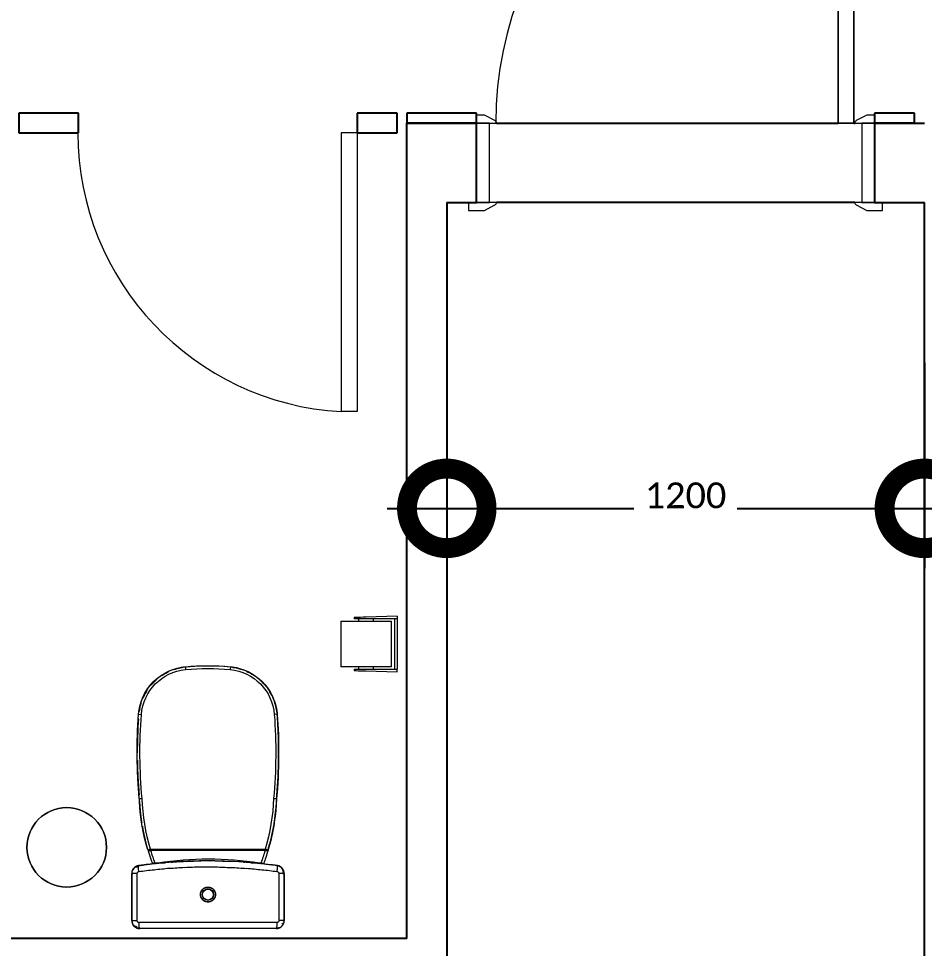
# Model space of a CAD drawing. Header units: metres. Extents: x 22.6 to 101.3, y 9.4 to 67.4.
# Drawn here: x 54.118 to 56.394, y 45.372 to 47.71 of the extents above; entities that cross this region are included whole.
import ezdxf

# ---------------------------------------------------------------- set-up
doc = ezdxf.new("R2010")
doc.units = ezdxf.units.M
doc.layers.add('00', color=252, linetype='Continuous')
for name, color, linetype, lineweight in [('A-DIM', 7, 'Continuous', 5), ('A-DOOR', 5, 'Continuous', 5), ('A-EQPM', 6, 'Continuous', 9), ('G-IMPT', 1, 'Continuous', 5)]:
    doc.layers.add(name, color=color, linetype=linetype, lineweight=lineweight)
doc.styles.add('Calibri', font='calibri.ttf', dxfattribs={"height": 0.212639})
doc.dimstyles.new('ECG_Dimn-Detl-100', dxfattribs={"dimscale": 0.3048, "dimtxt": 0.25, "dimasz": 1.312336, "dimexe": 0.492126, "dimexo": 0.0625, "dimgap": 0, "dimtad": 1, "dimdec": 0, "dimlfac": 1000, "dimzin": 0, "dimdsep": 46, "dimtxsty": 'Calibri', "dimblk1": 'DOTSMALL', "dimblk2": 'DOTSMALL', "dimsah": 1, "dimcen": 0.09, "dimdle": 0.492126, "dimazin": 0, "dimtfac": 1, "dimtdec": 4, "dimtix": 1, "dimtmove": 0, "dimatfit": 3, "dimfxl": 0.492126, "dimfxlon": 1, "dimtvp": 1, "dimtolj": 1, "dimtzin": 0, "dimarcsym": 2})

# ---------------------------------------------------------------- blocks, each defined once
blk = doc.blocks.new('ECG_Commercial_Toilet_Maid_driver-P Trap_01 - 211109_092700_dwg_dwg_211109-V7-GROUND FLOOR PLAN')
at = {"layer": 'G-IMPT'}
for p, q in [((-0.4183, 0.1761), (-0.44, 0.1748)), ((-0.3575, 0.1776), (-0.3669, 0.1775)), ((-0.3006, 0.1763), (-0.3323, 0.1771)), ((-0.0804, 0.1337), (-0.0784, 0.133)), ((-0.0786, 0.1331), (-0.0803, 0.1331)), ((-0.0853, -0.0043), (-0.0853, -0.0059)), ((-0.0784, -0.133), (-0.0804, -0.1337)), ((-0.0786, -0.1331), (-0.0803, -0.1331)), ((-0.4226, -0.1759), (-0.3977, -0.1769)), ((-0.3514, -0.1776), (-0.3203, -0.177)), ((-0.2674, -0.1743), (-0.2411, -0.1722))]:
    blk.add_line(p, q, dxfattribs=at)
at = {"layer": 'G-IMPT', "flags": 128}
for points in [[(-0.2349, 0.1719), (-0.2217, 0.171), (-0.2025, 0.1692), (-0.1833, 0.1666), (-0.1816, 0.1664)], [(-0.1723, 0.1649), (-0.1642, 0.1634), (-0.1453, 0.1595), (-0.1265, 0.1549), (-0.1172, 0.1524)], [(-0.5263, 0.1443), (-0.5299, 0.1412), (-0.5337, 0.1376), (-0.5374, 0.1339), (-0.5409, 0.1301)], [(-0.4998, 0.1614), (-0.5044, 0.159), (-0.5089, 0.1565), (-0.5134, 0.1538), (-0.5154, 0.1524)], [(-0.1138, 0.1514), (-0.1078, 0.1497), (-0.0894, 0.1437), (-0.0776, 0.1396)], [(-0.0803, 0.1331), (-0.0803, 0.1297), (-0.0803, 0.1263)], [(-0.5719, -0.0627), (-0.5713, -0.0668), (-0.5703, -0.0719), (-0.5691, -0.077), (-0.5676, -0.082), (-0.5664, -0.0859)], [(-0.5622, -0.0966), (-0.5601, -0.1013), (-0.5577, -0.1059), (-0.5551, -0.1105), (-0.5524, -0.1149), (-0.5495, -0.1192), (-0.5493, -0.1195)], [(-0.0803, -0.1294), (-0.0803, -0.1312), (-0.0803, -0.1331)]]:
    blk.add_lwpolyline(points, dxfattribs=at)
at = {"layer": 'G-IMPT'}
for centre, radius, start, end in [((-0.263, -0.3639), 0.5295, 69.8168, 73.379), ((0.7318, -0.0015), 0.8221, 171.054, 188.946), ((-0.263, 0.3639), 0.5295, 286.666, 290.1832)]:
    blk.add_arc(centre, radius, start, end, dxfattribs=at)
for points, knots in [([(-0.5134, 0.1537), (-0.5124, 0.1544), (-0.5064, 0.1581), (-0.5, 0.1613), (-0.4946, 0.1637)], [-0.3528816, -0.3528816, -0.3528816, -0.3528816, -0.3333333, -0.2354946, -0.2354946, -0.2354946, -0.2354946]), ([(-0.4808, 0.1688), (-0.4783, 0.1695), (-0.4718, 0.1713), (-0.4653, 0.1723), (-0.4613, 0.1728)], [-0.1550415, -0.1550415, -0.1550415, -0.1550415, -0.1111111, -0.0452824, -0.0452824, -0.0452824, -0.0452824]), ([(-0.4418, 0.1747), (-0.4378, 0.175), (-0.4259, 0.1758), (-0.406, 0.1767), (-0.3825, 0.1774), (-0.3662, 0.1776), (-0.3578, 0.1776), (-0.3572, 0.1776)], [-0.9464093, -0.9464093, -0.9464093, -0.9464093, -0.8888889, -0.7777778, -0.6666667, -0.5555556, -0.5477804, -0.5477804, -0.5477804, -0.5477804]), ([(-0.3385, 0.1774), (-0.3374, 0.1774), (-0.3285, 0.1773), (-0.3117, 0.1768), (-0.2881, 0.1757), (-0.2676, 0.1744), (-0.2551, 0.1734), (-0.2503, 0.173)], [-0.4598098, -0.4598098, -0.4598098, -0.4598098, -0.4444444, -0.3333333, -0.2222222, -0.1111111, -0.0437293, -0.0437293, -0.0437293, -0.0437293]), ([(-0.0798, 0.1365), (-0.0801, 0.1362), (-0.0804, 0.1356), (-0.0806, 0.1347), (-0.0805, 0.1341), (-0.0805, 0.1339)], [0.75, 0.75, 0.75, 0.75, 0.875, 0.9375, 1, 1, 1, 1]), ([(-0.078, 0.1376), (-0.0782, 0.1375), (-0.0789, 0.1373), (-0.0795, 0.1369), (-0.0798, 0.1365)], [0.5644299, 0.5644299, 0.5644299, 0.5644299, 0.625, 0.75, 0.75, 0.75, 0.75]), ([(-0.5575, 0.1063), (-0.5562, 0.1087), (-0.5543, 0.1119), (-0.5523, 0.1151), (-0.5517, 0.1159)], [-0.71214902, -0.71214902, -0.71214902, -0.71214902, -0.66666667, -0.65063088, -0.65063088, -0.65063088, -0.65063088]), ([(-0.5706, 0.0702), (-0.5702, 0.0723), (-0.5694, 0.0757), (-0.5685, 0.0791), (-0.5681, 0.0804)], [-0.92350914, -0.92350914, -0.92350914, -0.92350914, -0.88888889, -0.86576975, -0.86576975, -0.86576975, -0.86576975]), ([(-0.5676, -0.0821), (-0.5682, -0.0802), (-0.5696, -0.0755), (-0.5704, -0.0706), (-0.5709, -0.0677)], [-0.14372398, -0.14372398, -0.14372398, -0.14372398, -0.11111111, -0.06227402, -0.06227402, -0.06227402, -0.06227402]), ([(-0.5493, -0.1195), (-0.5507, -0.1175), (-0.5556, -0.1102), (-0.5596, -0.1023), (-0.5623, -0.0964)], [-0.373281, -0.373281, -0.373281, -0.373281, -0.3333333, -0.227652, -0.227652, -0.227652, -0.227652]), ([(-0.524, -0.1461), (-0.525, -0.1454), (-0.5312, -0.1403), (-0.5379, -0.1337), (-0.5432, -0.1274), (-0.5441, -0.1263)], [-0.5754732, -0.5754732, -0.5754732, -0.5754732, -0.5555556, -0.4444444, -0.4201761, -0.4201761, -0.4201761, -0.4201761]), ([(-0.2411, -0.1722), (-0.2346, -0.1719), (-0.2217, -0.1711), (-0.2025, -0.1693), (-0.1833, -0.1668), (-0.1642, -0.1635), (-0.1452, -0.1596), (-0.1264, -0.155), (-0.1078, -0.1498), (-0.0916, -0.1446), (-0.0816, -0.141), (-0.0776, -0.1396)], [0, 0, 0, 0, 0.1111111, 0.2222222, 0.3333333, 0.4444444, 0.5555556, 0.6666667, 0.7777778, 0.8888889, 0.9605895, 0.9605895, 0.9605895, 0.9605895]), ([(-0.0805, -0.1339), (-0.0805, -0.1341), (-0.0806, -0.1347), (-0.0804, -0.1356), (-0.0801, -0.1362), (-0.0798, -0.1365)], [0, 0, 0, 0, 0.0625, 0.125, 0.25, 0.25, 0.25, 0.25]), ([(-0.0798, -0.1365), (-0.0794, -0.1369), (-0.0789, -0.1373), (-0.0782, -0.1375), (-0.078, -0.1376)], [0.25, 0.25, 0.25, 0.25, 0.375, 0.4356025, 0.4356025, 0.4356025, 0.4356025]), ([(-0.4902, -0.1655), (-0.4909, -0.1652), (-0.4979, -0.1625), (-0.5072, -0.1578), (-0.5152, -0.1526), (-0.5175, -0.151)], [-0.7902983, -0.7902983, -0.7902983, -0.7902983, -0.7777778, -0.6666667, -0.6200914, -0.6200914, -0.6200914, -0.6200914])]:
    blk.add_open_spline(points, degree=3, knots=knots, dxfattribs=at)
for points in [[(-0.5413, 0.1297), (-0.5368, 0.1348), (-0.532, 0.1395), (-0.5269, 0.1438)], [(-0.0787, 0.1339), (-0.079, 0.1339), (-0.0796, 0.1339), (-0.0802, 0.1339), (-0.0805, 0.1339)], [(-0.0805, 0.1339), (-0.0804, 0.1338), (-0.0804, 0.1335), (-0.0803, 0.1332), (-0.0803, 0.1331)], [(-0.0789, 0.128), (-0.0794, 0.1282), (-0.0798, 0.1284), (-0.0803, 0.1286)], [(-0.0803, 0.1263), (-0.0799, 0.1263), (-0.0795, 0.1263), (-0.0792, 0.1262)], [(-0.0803, -0.1331), (-0.0803, -0.1332), (-0.0804, -0.1335), (-0.0804, -0.1338), (-0.0805, -0.1339)], [(-0.0805, -0.1339), (-0.0802, -0.1339), (-0.0796, -0.1339), (-0.079, -0.1339), (-0.0787, -0.1339)], [(-0.0803, -0.1294), (-0.08, -0.1294), (-0.0793, -0.1293), (-0.0787, -0.1293), (-0.0784, -0.1292)], [(-0.4531, -0.1739), (-0.4643, -0.1731), (-0.4754, -0.1707), (-0.4861, -0.167)], [(-0.2411, -0.1722), (-0.2489, -0.1729), (-0.2646, -0.1742), (-0.2881, -0.1757), (-0.3117, -0.1768), (-0.3353, -0.1775), (-0.3589, -0.1777), (-0.3825, -0.1774), (-0.406, -0.1767), (-0.4297, -0.1756), (-0.4453, -0.1745), (-0.4531, -0.1739)]]:
    blk.add_open_spline(points, degree=3, dxfattribs=at)
blk = doc.blocks.new('ECG_Commercial_Toilet_Maid_driver-P Trap_01 - 211109_092700_dwg_dwg_Deckel_unten_211101-2077760-GROUND FLOOR PLAN')
at = {"layer": 'G-IMPT'}
for p, q in [((-0.127, 0.1545), (-0.1269, 0.155)), ((-0.1249, 0.1542), (-0.1269, 0.155)), ((-0.1269, -0.155), (-0.127, -0.1545)), ((-0.1269, -0.155), (-0.125, -0.1533))]:
    blk.add_line(p, q, dxfattribs=at)
at = {"layer": 'G-IMPT', "flags": 128}
for points in [[(-0.4942, 0.1639), (-0.4982, 0.1621), (-0.5028, 0.1598), (-0.5074, 0.1574), (-0.5119, 0.1547), (-0.5156, 0.1523)], [(-0.4583, 0.1734), (-0.4635, 0.1727), (-0.4686, 0.1718), (-0.4737, 0.1707), (-0.4787, 0.1694), (-0.4837, 0.1679)], [(-0.3647, 0.1773), (-0.3912, 0.1771), (-0.4413, 0.1748), (-0.4432, 0.1746)], [(-0.2547, 0.1731), (-0.291, 0.1758), (-0.3373, 0.1773)], [(-0.1829, 0.1665), (-0.19, 0.1676), (-0.2113, 0.1701), (-0.2327, 0.1717), (-0.2361, 0.1719)], [(-0.1269, 0.155), (-0.1477, 0.1601), (-0.1688, 0.1643), (-0.1727, 0.1649)], [(-0.5264, 0.1441), (-0.5286, 0.1424), (-0.5324, 0.1389), (-0.5361, 0.1352), (-0.5397, 0.1314), (-0.5416, 0.1293)], [(-0.5512, 0.1166), (-0.5523, 0.1149), (-0.5551, 0.1105), (-0.5576, 0.106), (-0.56, 0.1014), (-0.5609, 0.0994)], [(-0.567, 0.084), (-0.5676, 0.082), (-0.569, 0.077), (-0.5702, 0.072), (-0.5712, 0.0669), (-0.5716, 0.0647)], [(-0.5719, -0.0627), (-0.5713, -0.0668), (-0.5703, -0.0719), (-0.5691, -0.077), (-0.5676, -0.082), (-0.5664, -0.0859)], [(-0.5622, -0.0966), (-0.5601, -0.1013), (-0.5577, -0.1059), (-0.5551, -0.1105), (-0.5524, -0.1149), (-0.5495, -0.1192)], [(-0.5447, -0.1255), (-0.5432, -0.1274), (-0.5398, -0.1314), (-0.5362, -0.1352), (-0.5325, -0.1388), (-0.5286, -0.1423), (-0.5247, -0.1456), (-0.5226, -0.1472)], [(-0.52, -0.1492), (-0.5163, -0.1518), (-0.5119, -0.1547), (-0.5075, -0.1573), (-0.5029, -0.1598), (-0.4982, -0.1621), (-0.4935, -0.1642), (-0.4886, -0.1661), (-0.4837, -0.1678), (-0.4788, -0.1694), (-0.4737, -0.1707), (-0.4687, -0.1718), (-0.4635, -0.1727), (-0.4584, -0.1734), (-0.4532, -0.1739), (-0.4531, -0.1739)], [(-0.2411, -0.1722), (-0.2196, -0.1708), (-0.1983, -0.1687), (-0.177, -0.1657), (-0.1559, -0.1618), (-0.135, -0.1571), (-0.1269, -0.155)], [(-0.4531, -0.1739), (-0.4031, -0.1768), (-0.353, -0.1776), (-0.3029, -0.1764), (-0.2529, -0.1732), (-0.2411, -0.1722)]]:
    blk.add_lwpolyline(points, dxfattribs=at)
at = {"layer": 'G-IMPT'}
for centre, radius, start, end in [((-0.263, -0.3639), 0.5365, 81.3483, 83.4677), ((-0.263, -0.3639), 0.5365, 75.3041, 78.0597), ((-0.1287, 0.1483), 0.007, 60.9879, 75.3041), ((-0.1287, 0.1483), 0.007, 60.9879, 75.3041), ((-0.263, 0.3639), 0.5365, 272.3428, 284.6959), ((-0.1287, -0.1483), 0.007, 284.6959, 315.0019), ((-0.1287, -0.1483), 0.007, 284.6959, 315.0019), ((-0.4432, -0.0443), 0.13, 249.5754, 265.6258), ((-0.3576, 1.0752), 1.2528, 265.6258, 275.3365)]:
    blk.add_arc(centre, radius, start, end, dxfattribs=at)
blk = doc.blocks.new('ECG_Commercial_Toilet_Maid_driver-P Trap_01 - 211109_092700_dwg_dwg_Deckel_oben_211101-2077761-GROUND FLOOR PLAN')
at = {"layer": 'G-IMPT'}
for p, q in [((-0.4531, 0.1739), (-0.4526, 0.167)), ((-0.1262, 0.1549), (-0.1264, 0.1542)), ((-0.1163, 0.1519), (-0.1162, 0.1521)), ((-0.1138, 0.1442), (-0.1108, 0.1442)), ((-0.1138, 0.1442), (-0.1138, -0.1442)), ((-0.1108, 0.1483), (-0.1127, 0.1483)), ((-0.1108, 0.1483), (-0.1108, 0.1442)), ((-0.1108, -0.1442), (-0.1108, 0.1442)), ((-0.1108, -0.1442), (-0.1108, 0.1442)), ((-0.5726, 0.0565), (-0.5657, 0.0558)), ((-0.5726, -0.0565), (-0.5657, -0.0558)), ((-0.1264, -0.1542), (-0.1262, -0.1549)), ((-0.1162, -0.1521), (-0.1163, -0.1519)), ((-0.1138, -0.1442), (-0.1108, -0.1442)), ((-0.1127, -0.1483), (-0.1108, -0.1483)), ((-0.1108, -0.1442), (-0.1108, -0.1483)), ((-0.4531, -0.1739), (-0.4526, -0.167))]:
    blk.add_line(p, q, dxfattribs=at)
at = {"layer": 'G-IMPT', "flags": 128}
for points in [[(-0.4531, 0.1739), (-0.4583, 0.1734), (-0.4635, 0.1727), (-0.4686, 0.1718), (-0.4737, 0.1707), (-0.4787, 0.1694), (-0.4837, 0.1679), (-0.4886, 0.1661), (-0.4934, 0.1642), (-0.4982, 0.1621), (-0.5028, 0.1598), (-0.5074, 0.1574), (-0.5119, 0.1547), (-0.5162, 0.1519), (-0.5205, 0.1489), (-0.5246, 0.1457), (-0.5286, 0.1424), (-0.5324, 0.1389), (-0.5361, 0.1352), (-0.5397, 0.1314), (-0.5431, 0.1275), (-0.5464, 0.1234), (-0.5494, 0.1193), (-0.5523, 0.1149), (-0.5551, 0.1105), (-0.5576, 0.106), (-0.56, 0.1014), (-0.5622, 0.0967), (-0.5642, 0.0919), (-0.566, 0.087), (-0.5676, 0.082), (-0.569, 0.077), (-0.5702, 0.072), (-0.5712, 0.0669), (-0.572, 0.0617), (-0.5726, 0.0566), (-0.5726, 0.0565)], [(-0.2411, 0.1722), (-0.291, 0.1758), (-0.3411, 0.1775), (-0.3912, 0.1771), (-0.4413, 0.1748), (-0.4531, 0.1739)], [(-0.113, 0.1512), (-0.1337, 0.1568), (-0.1546, 0.1615), (-0.1757, 0.1655), (-0.197, 0.1685), (-0.2183, 0.1707), (-0.2397, 0.1721), (-0.2411, 0.1722)], [(-0.5726, 0.0565), (-0.5744, 0.0324), (-0.5752, 0.0083), (-0.5751, -0.0158), (-0.574, -0.0399), (-0.5726, -0.0565)], [(-0.5726, -0.0565), (-0.5721, -0.0617), (-0.5713, -0.0668), (-0.5703, -0.0719), (-0.5691, -0.077), (-0.5676, -0.082), (-0.566, -0.0869), (-0.5642, -0.0918), (-0.5622, -0.0966), (-0.5601, -0.1013), (-0.5577, -0.1059), (-0.5551, -0.1105), (-0.5524, -0.1149), (-0.5495, -0.1192), (-0.5464, -0.1234), (-0.5432, -0.1274), (-0.5398, -0.1314), (-0.5362, -0.1352), (-0.5325, -0.1388), (-0.5286, -0.1423), (-0.5247, -0.1456), (-0.5205, -0.1488), (-0.5163, -0.1518), (-0.5119, -0.1547), (-0.5075, -0.1573), (-0.5029, -0.1598), (-0.4982, -0.1621), (-0.4935, -0.1642), (-0.4886, -0.1661), (-0.4837, -0.1678), (-0.4788, -0.1694), (-0.4737, -0.1707), (-0.4687, -0.1718), (-0.4635, -0.1727), (-0.4584, -0.1734), (-0.4532, -0.1739), (-0.4531, -0.1739)], [(-0.2411, -0.1722), (-0.2196, -0.1708), (-0.1983, -0.1687), (-0.177, -0.1657), (-0.1559, -0.1618), (-0.135, -0.1571), (-0.1143, -0.1516), (-0.113, -0.1512)], [(-0.4531, -0.1739), (-0.4031, -0.1768), (-0.353, -0.1776), (-0.3029, -0.1764), (-0.2529, -0.1732), (-0.2411, -0.1722)]]:
    blk.add_lwpolyline(points, dxfattribs=at)
at = {"layer": 'G-IMPT'}
for centre, radius, start, end in [((-0.4432, 0.0443), 0.13, 94.3742, 174.6261), ((-0.4432, 0.0443), 0.123, 94.3742, 174.6261), ((-0.3576, -1.0752), 1.2528, 84.6635, 94.3742), ((-0.3576, -1.0752), 1.2458, 84.6551, 94.3742), ((-0.263, -0.3639), 0.5295, 73.6374, 87.677), ((-0.263, -0.3639), 0.5365, 73.7635, 87.6572), ((-0.263, -0.3639), 0.5365, 81.0541, 87.6572), ((-0.263, -0.3639), 0.5365, 75.2338, 78.8854), ((-0.117, 0.1492), 0.003, 74.1204, 97.6492), ((-0.263, -0.3639), 0.5365, 73.7635, 74.1204), ((-0.1138, 0.1483), 0.003, 0, 73.7635), ((-0.1138, 0.1483), 0.003, 0, 73.7635), ((0.0278, 0), 0.6031, 174.6261, 185.3739), ((0.0278, 0), 0.5961, 174.6261, 185.3739), ((-0.4432, -0.0443), 0.13, 185.3739, 265.6258), ((-0.4432, -0.0443), 0.123, 185.3739, 265.6258), ((-0.263, 0.3639), 0.5295, 272.323, 286.3626), ((-0.263, 0.3639), 0.5365, 272.3428, 286.2365), ((-0.263, 0.3639), 0.5365, 281.1146, 284.7662), ((-0.117, -0.1492), 0.003, 262.3508, 285.8796), ((-0.263, 0.3639), 0.5365, 285.8796, 286.2365), ((-0.1138, -0.1483), 0.003, 286.2365, 0), ((-0.1138, -0.1483), 0.003, 286.2365, 0), ((-0.3576, 1.0752), 1.2528, 265.6258, 275.3365), ((-0.3576, 1.0752), 1.2458, 265.6258, 275.3449), ((-0.263, 0.3639), 0.5365, 272.3428, 278.9459)]:
    blk.add_arc(centre, radius, start, end, dxfattribs=at)
for points in [[(-0.2411, 0.1722), (-0.2411, 0.1721), (-0.2411, 0.1718), (-0.2412, 0.1702), (-0.2413, 0.1679), (-0.2415, 0.1661), (-0.2415, 0.1652)], [(-0.1137, 0.1454), (-0.1137, 0.145), (-0.1138, 0.1446), (-0.1138, 0.1442)], [(-0.1138, -0.1442), (-0.1138, -0.1446), (-0.1137, -0.145), (-0.1137, -0.1454)], [(-0.1137, -0.1454), (-0.1136, -0.1458), (-0.1136, -0.1462), (-0.1135, -0.1465)], [(-0.2415, -0.1652), (-0.2415, -0.1661), (-0.2413, -0.1679), (-0.2412, -0.1702), (-0.2411, -0.1718), (-0.2411, -0.1721), (-0.2411, -0.1722)]]:
    blk.add_open_spline(points, degree=3, dxfattribs=at)
for points, knots in [([(-0.1162, 0.1521), (-0.1162, 0.1521), (-0.1169, 0.1523), (-0.1202, 0.1533), (-0.1239, 0.1543), (-0.1262, 0.1549)], [-1, -1, -1, -1, -0.722222, -0.444444, 0, 0, 0, 0]), ([(-0.113, 0.1512), (-0.113, 0.1512), (-0.113, 0.1509), (-0.1132, 0.1495), (-0.1134, 0.1475), (-0.1136, 0.146), (-0.1137, 0.1454)], [0, 0, 0, 0, 0.2222222, 0.4444444, 0.7222222, 0.8888885, 0.8888885, 0.8888885, 0.8888885]), ([(-0.1108, 0.1442), (-0.1108, 0.1446), (-0.1108, 0.1456), (-0.1108, 0.147), (-0.1108, 0.148), (-0.1108, 0.1483), (-0.1108, 0.1483)], [0, 0, 0, 0, 0.222222, 0.444444, 0.722222, 1, 1, 1, 1]), ([(-0.1162, -0.1521), (-0.1162, -0.1521), (-0.1166, -0.1522), (-0.1186, -0.1528), (-0.1219, -0.1537), (-0.1248, -0.1545), (-0.1262, -0.1549)], [0, 0, 0, 0, 0.222222, 0.444444, 0.722222, 1, 1, 1, 1]), ([(-0.1135, -0.1465), (-0.1134, -0.1473), (-0.1133, -0.1488), (-0.1131, -0.1502), (-0.113, -0.151), (-0.113, -0.1512), (-0.113, -0.1512)], [0.2222222, 0.2222222, 0.2222222, 0.2222222, 0.4444444, 0.6666667, 0.8333333, 1, 1, 1, 1]), ([(-0.1108, -0.1483), (-0.1108, -0.1483), (-0.1108, -0.1481), (-0.1108, -0.1473), (-0.1108, -0.1459), (-0.1108, -0.1447), (-0.1108, -0.1442)], [0, 0, 0, 0, 0.222222, 0.444444, 0.722222, 1, 1, 1, 1])]:
    blk.add_open_spline(points, degree=3, knots=knots, dxfattribs=at)
blk = doc.blocks.new('ECG_Commercial_Toilet_Maid_driver-P Trap_01 - 211109_092700_dwg_dwg_Spühlkasten_211101-V8-GROUND FLOOR PLAN')
at = {"layer": 'G-IMPT'}
for p, q in [((-0.0479, 0.1896), (-0.0479, 0.1886)), ((-0.0478, 0.1894), (-0.0478, 0.1888)), ((0.0707, 0.1915), (-0.0477, 0.1915)), ((-0.0477, 0.1915), (0.0707, 0.1915)), ((-0.0477, 0.187), (-0.0477, 0.1915)), ((-0.0477, 0.1915), (-0.0477, 0.1915)), ((0.0707, 0.1915), (0.0707, 0.1915)), ((0.0707, 0.1915), (0.0707, 0.187)), ((-0.0693, 0.1603), (-0.0684, 0.1673)), ((-0.0606, 0.1853), (-0.059, 0.1866)), ((-0.0477, 0.1851), (-0.0477, 0.187)), ((-0.0477, 0.1829), (-0.0477, 0.1851)), ((-0.0477, 0.1806), (-0.0477, 0.1829)), ((-0.0477, 0.1781), (-0.0477, 0.1806)), ((0.0707, 0.1781), (-0.0477, 0.1781)), ((0.0707, 0.187), (0.0707, 0.1851)), ((0.0707, 0.1851), (0.0707, 0.1829)), ((0.0707, 0.1829), (0.0707, 0.1806)), ((0.0707, 0.1806), (0.0707, 0.1781)), ((0.0757, -0.1731), (0.0757, 0.1731)), ((0.0824, 0.1862), (0.0836, 0.1852)), ((0.0888, 0.1785), (0.0898, 0.1755)), ((0.0902, 0.1742), (0.0905, 0.1718)), ((0.0907, -0.1715), (0.0907, 0.1715)), ((-0.0693, 0.1602), (-0.071, 0.1463)), ((-0.0701, 0.1525), (-0.0693, 0.1602)), ((-0.0755, 0.0994), (-0.0753, 0.1013)), ((-0.076, 0.0922), (-0.0762, 0.0891)), ((-0.0782, 0.0535), (-0.0792, 0.0178)), ((-0.0791, 0.0212), (-0.0791, 0.0224)), ((-0.0792, -0.0178), (-0.0782, -0.0535)), ((-0.0762, -0.0891), (-0.076, -0.0923)), ((-0.071, -0.1463), (-0.0693, -0.1602)), ((-0.0693, -0.1602), (-0.0695, -0.158)), ((-0.0684, -0.1671), (-0.0686, -0.1657)), ((-0.0684, -0.1673), (-0.0684, -0.1671)), ((-0.0666, -0.1769), (-0.0673, -0.1744)), ((-0.0646, -0.1809), (-0.066, -0.1781)), ((-0.0477, -0.1781), (0.0707, -0.1781)), ((-0.0477, -0.1805), (-0.0477, -0.1781)), ((-0.0477, -0.1829), (-0.0477, -0.1805)), ((-0.0477, -0.1851), (-0.0477, -0.1829)), ((-0.0477, -0.187), (-0.0477, -0.1851)), ((-0.0477, -0.1915), (-0.0477, -0.187)), ((0.0707, -0.1886), (0.0707, -0.1781)), ((-0.0479, -0.19), (-0.0479, -0.188)), ((-0.0478, -0.1882), (-0.0478, -0.1902)), ((-0.0477, -0.1915), (0.0707, -0.1915)), ((0.0707, -0.1915), (-0.0477, -0.1915)), ((-0.0477, -0.1915), (-0.0477, -0.1915)), ((0.0707, -0.1915), (0.0707, -0.1886)), ((0.0707, -0.1915), (0.0707, -0.1915))]:
    blk.add_line(p, q, dxfattribs=at)
at = {"layer": 'G-IMPT', "flags": 128}
for points in [[(-0.0675, 0.1742), (-0.0669, 0.177), (-0.066, 0.1796), (-0.0646, 0.1821), (-0.063, 0.1844), (-0.061, 0.1864), (-0.0587, 0.1882), (-0.0563, 0.1896), (-0.0519, 0.191), (-0.0477, 0.1915)], [(-0.0478, 0.1902), (-0.0478, 0.1904), (-0.0478, 0.1906), (-0.0478, 0.1909), (-0.0477, 0.1911)], [(0.0707, 0.1915), (0.0735, 0.1913), (0.0763, 0.1907), (0.0789, 0.1897), (0.0814, 0.1884), (0.0837, 0.1867), (0.0857, 0.1847), (0.0874, 0.1824), (0.0888, 0.18), (0.0903, 0.1757), (0.0907, 0.1715)], [(-0.0675, -0.1742), (-0.0766, -0.0837), (-0.0793, 0.0071), (-0.0756, 0.0979), (-0.0675, 0.1742)], [(-0.0684, 0.1673), (-0.0684, 0.1671), (-0.0686, 0.1657), (-0.0688, 0.1643), (-0.069, 0.1629), (-0.0692, 0.1616), (-0.0693, 0.1602)], [(-0.0677, 0.1726), (-0.0679, 0.1713), (-0.0681, 0.1699), (-0.0683, 0.1685), (-0.0684, 0.1673)], [(-0.0671, 0.1754), (-0.0662, 0.1781), (-0.0648, 0.1806), (-0.0632, 0.1829)], [(0.0907, -0.1715), (0.0907, -0.1053), (0.0907, -0.0388), (0.0907, 0.0276), (0.0907, 0.0941), (0.0907, 0.1604), (0.0907, 0.1715)], [(-0.0727, 0.1302), (-0.0733, 0.1247), (-0.0747, 0.1086)], [(-0.0746, 0.1091), (-0.0744, 0.112), (-0.0735, 0.1209)], [(-0.0765, -0.0844), (-0.0767, -0.0822), (-0.0767, -0.08)], [(-0.0748, -0.1076), (-0.0733, -0.1247), (-0.0727, -0.1302)], [(-0.0686, -0.1657), (-0.0688, -0.1643), (-0.069, -0.1629), (-0.0692, -0.1616), (-0.0693, -0.1602)], [(-0.0677, -0.1726), (-0.0679, -0.1713), (-0.0681, -0.1699), (-0.0683, -0.1685), (-0.0684, -0.1673)], [(-0.0477, -0.1915), (-0.0505, -0.1913), (-0.0533, -0.1907), (-0.0559, -0.1897), (-0.0584, -0.1884), (-0.0607, -0.1867), (-0.0627, -0.1847), (-0.0644, -0.1824), (-0.0665, -0.1784), (-0.0675, -0.1742)], [(-0.0587, -0.1868), (-0.0609, -0.1852), (-0.0623, -0.1838)], [(0.0907, -0.1715), (0.0905, -0.1743), (0.0899, -0.1771), (0.0889, -0.1798), (0.0876, -0.1822), (0.0859, -0.1845), (0.0839, -0.1865), (0.0817, -0.1882), (0.0792, -0.1896), (0.0749, -0.1911), (0.0707, -0.1915)], [(0.0905, -0.1728), (0.0899, -0.1756), (0.0889, -0.1782)], [(-0.0479, -0.19), (-0.0507, -0.1898), (-0.0535, -0.1892), (-0.0561, -0.1882)], [(-0.0478, -0.1902), (-0.0478, -0.1904), (-0.0478, -0.1906), (-0.0478, -0.1909), (-0.0477, -0.1911)]]:
    blk.add_lwpolyline(points, dxfattribs=at)
at = {"layer": 'G-IMPT'}
for centre, major_axis, ratio, start_param, end_param in [((0.0757, 0.1715), (0.015, 0), 0.104518, 0.698132, 1.570796), ((0.0757, 0.1715), (-0.015, 0), 0.104518, 3.141593, 3.839719), ((0.0757, -0.1715), (0.015, 0), 0.101852, 4.712389, 4.886922), ((0.0757, -0.1715), (-0.015, 0), 0.101852, 1.745329, 3.141593)]:
    blk.add_ellipse(centre, major_axis=major_axis, ratio=ratio, start_param=start_param, end_param=end_param, dxfattribs=at)
for points, knots in [([(-0.0675, 0.1742), (-0.0671, 0.1768), (-0.0654, 0.1819), (-0.0603, 0.1876), (-0.0541, 0.1908), (-0.0498, 0.1915), (-0.0477, 0.1915)], [-1, -1, -1, -1, -0.722222, -0.444444, -0.222222, 0, 0, 0, 0]), ([(0.0707, 0.1915), (0.0742, 0.1915), (0.08, 0.1899), (0.0863, 0.1846), (0.0893, 0.1795), (0.0905, 0.175), (0.0907, 0.1727), (0.0907, 0.1715)], [-1, -1, -1, -1, -0.666667, -0.444444, -0.222222, -0.111111, 0, 0, 0, 0]), ([(-0.0675, -0.1742), (-0.0762, -0.1103), (-0.0833, 0.0066), (-0.0745, 0.1231), (-0.0675, 0.1742)], [-1, -1, -1, -1, -0.444444, 0, 0, 0, 0]), ([(-0.0639, 0.1747), (-0.0645, 0.1747), (-0.0655, 0.1747), (-0.0666, 0.1746), (-0.0673, 0.1744), (-0.0675, 0.1743), (-0.0675, 0.1742)], [0.5555556, 0.5555556, 0.5555556, 0.5555556, 0.6666667, 0.7777778, 0.8888889, 0.9998878, 0.9998878, 0.9998878, 0.9998878]), ([(-0.0674, 0.1743), (-0.0673, 0.1749), (-0.0669, 0.1765), (-0.0657, 0.1797), (-0.0641, 0.1819), (-0.0629, 0.1833)], [0.0512305, 0.0512305, 0.0512305, 0.0512305, 0.1111111, 0.2222222, 0.4038066, 0.4038066, 0.4038066, 0.4038066]), ([(-0.0628, 0.1833), (-0.0637, 0.1823), (-0.0657, 0.1796), (-0.0668, 0.1764), (-0.0673, 0.1743)], [0.5863221, 0.5863221, 0.5863221, 0.5863221, 0.7222222, 0.9391237, 0.9391237, 0.9391237, 0.9391237]), ([(-0.0651, 0.1752), (-0.0648, 0.1761), (-0.0643, 0.1775), (-0.0636, 0.1787), (-0.0633, 0.1792)], [0.1111111, 0.1111111, 0.1111111, 0.1111111, 0.2222222, 0.2811373, 0.2811373, 0.2811373, 0.2811373]), ([(-0.0477, 0.1781), (-0.0483, 0.1781), (-0.0497, 0.1778), (-0.0513, 0.1767), (-0.0523, 0.1753), (-0.0526, 0.1743), (-0.0526, 0.1738)], [-1, -1, -1, -1, -0.722222, -0.444444, -0.222222, 0, 0, 0, 0]), ([(0.0757, 0.1731), (0.0757, 0.1738), (0.0754, 0.1753), (0.0741, 0.1769), (0.0725, 0.1779), (0.0713, 0.1781), (0.0707, 0.1781)], [-1, -1, -1, -1, -0.722222, -0.444444, -0.222222, 0, 0, 0, 0]), ([(0.088, 0.1802), (0.0883, 0.1797), (0.0897, 0.177), (0.0903, 0.1741), (0.0906, 0.1717)], [0.6666667, 0.6666667, 0.6666667, 0.6666667, 0.7222222, 0.9538225, 0.9538225, 0.9538225, 0.9538225]), ([(0.09, 0.1753), (0.0898, 0.1758), (0.0894, 0.1772), (0.0888, 0.1785), (0.0884, 0.1793)], [0.1726862, 0.1726862, 0.1726862, 0.1726862, 0.2222222, 0.3099855, 0.3099855, 0.3099855, 0.3099855]), ([(0.0906, 0.1717), (0.0906, 0.1723), (0.0904, 0.1733), (0.0902, 0.1744), (0.0901, 0.1748)], [0.0548654, 0.0548654, 0.0548654, 0.0548654, 0.1111111, 0.1553711, 0.1553711, 0.1553711, 0.1553711]), ([(-0.0477, -0.1915), (-0.0509, -0.1915), (-0.0562, -0.1902), (-0.0622, -0.1857), (-0.0653, -0.1813), (-0.0669, -0.1774), (-0.0674, -0.1753), (-0.0675, -0.1742)], [-1, -1, -1, -1, -0.666667, -0.444444, -0.222222, -0.111111, 0, 0, 0, 0]), ([(-0.0577, -0.1743), (-0.0585, -0.1744), (-0.06, -0.1745), (-0.0622, -0.1747), (-0.064, -0.1747), (-0.0655, -0.1747), (-0.0666, -0.1746), (-0.0673, -0.1745), (-0.0675, -0.1743), (-0.0675, -0.1742)], [0.2222222, 0.2222222, 0.2222222, 0.2222222, 0.3333333, 0.4444444, 0.5555556, 0.6666667, 0.7777778, 0.8888889, 0.9998876, 0.9998876, 0.9998876, 0.9998876]), ([(-0.0674, -0.1744), (-0.0673, -0.1748), (-0.067, -0.1759), (-0.0667, -0.1769), (-0.0665, -0.1774)], [0.0614445, 0.0614445, 0.0614445, 0.0614445, 0.1111111, 0.1711353, 0.1711353, 0.1711353, 0.1711353]), ([(-0.0642, -0.1817), (-0.0645, -0.1813), (-0.066, -0.179), (-0.0668, -0.1764), (-0.0673, -0.1743)], [0.6666667, 0.6666667, 0.6666667, 0.6666667, 0.7222222, 0.9481729, 0.9481729, 0.9481729, 0.9481729]), ([(-0.0526, -0.1737), (-0.0525, -0.1744), (-0.0521, -0.1757), (-0.0508, -0.1771), (-0.0493, -0.1779), (-0.0482, -0.1781), (-0.0477, -0.1781)], [-1, -1, -1, -1, -0.722222, -0.444444, -0.222222, 0, 0, 0, 0]), ([(0.0907, -0.1715), (0.0907, -0.1744), (0.0894, -0.1802), (0.0843, -0.1868), (0.0777, -0.1907), (0.073, -0.1915), (0.0707, -0.1915)], [-1, -1, -1, -1, -0.722222, -0.444444, -0.222222, 0, 0, 0, 0]), ([(0.0707, -0.1781), (0.0714, -0.1781), (0.0729, -0.1778), (0.0746, -0.1765), (0.0755, -0.1748), (0.0757, -0.1736), (0.0757, -0.1731)], [-1, -1, -1, -1, -0.722222, -0.444444, -0.222222, 0, 0, 0, 0]), ([(0.0907, -0.1717), (0.0906, -0.1724), (0.0904, -0.1742), (0.0896, -0.1771), (0.0886, -0.1792), (0.088, -0.1802)], [0.0467052, 0.0467052, 0.0467052, 0.0467052, 0.1111111, 0.2222222, 0.3333333, 0.3333333, 0.3333333, 0.3333333]), ([(0.0884, -0.1793), (0.0886, -0.179), (0.0892, -0.1777), (0.0895, -0.1764), (0.0897, -0.1753)], [0.6917979, 0.6917979, 0.6917979, 0.6917979, 0.7222222, 0.8264398, 0.8264398, 0.8264398, 0.8264398]), ([(-0.0478, -0.1902), (-0.05, -0.1902), (-0.053, -0.1897), (-0.0559, -0.1886), (-0.0567, -0.1882)], [0, 0, 0, 0, 0.2222222, 0.3188139, 0.3188139, 0.3188139, 0.3188139])]:
    blk.add_open_spline(points, degree=3, knots=knots, dxfattribs=at)
for points in [[(-0.0598, 0.1863), (-0.0591, 0.1868), (-0.0585, 0.1872), (-0.0578, 0.1876)], [(-0.0581, 0.1872), (-0.0587, 0.1868), (-0.0592, 0.1864), (-0.0598, 0.186)], [(-0.0502, 0.1901), (-0.0494, 0.1902), (-0.0486, 0.1902), (-0.0478, 0.1902)], [(0.0707, 0.1902), (0.0714, 0.1902), (0.0722, 0.1902), (0.0729, 0.1901)], [(-0.0634, 0.1793), (-0.0641, 0.1781), (-0.0645, 0.1768), (-0.0649, 0.1754)], [(-0.0621, 0.1747), (-0.0628, 0.1747), (-0.0634, 0.1747), (-0.0639, 0.1747)], [(-0.06, 0.1745), (-0.0608, 0.1746), (-0.0615, 0.1746), (-0.0621, 0.1747)], [(-0.0577, 0.1743), (-0.0585, 0.1744), (-0.0593, 0.1745), (-0.06, 0.1745)], [(-0.0552, 0.1741), (-0.056, 0.1742), (-0.0569, 0.1743), (-0.0577, 0.1743)], [(-0.0526, 0.1738), (-0.0544, 0.161), (-0.0559, 0.1482), (-0.0572, 0.1354)], [(-0.0526, 0.1738), (-0.0535, 0.1739), (-0.0544, 0.174), (-0.0552, 0.1741)], [(0.0836, 0.1853), (0.0831, 0.1856), (0.0827, 0.186), (0.0823, 0.1863)], [(0.0863, 0.1792), (0.0858, 0.1801), (0.0852, 0.181), (0.0845, 0.1818)], [(0.0845, 0.1815), (0.0852, 0.1807), (0.0858, 0.1799), (0.0864, 0.179)], [(-0.0693, 0.1603), (-0.0693, 0.1602), (-0.0693, 0.1602), (-0.0693, 0.1602)], [(-0.0572, 0.1354), (-0.0586, 0.1226), (-0.0599, 0.1097), (-0.0611, 0.0968)], [(-0.0607, 0.0969), (-0.0616, 0.084), (-0.0626, 0.0711), (-0.0633, 0.0582)], [(-0.063, 0.0582), (-0.0636, 0.0453), (-0.0641, 0.0323), (-0.0644, 0.0194)], [(-0.0641, 0.0194), (-0.0643, 0.0065), (-0.0645, -0.0065), (-0.0641, -0.0194)], [(-0.0641, -0.0194), (-0.064, -0.0323), (-0.0633, -0.0452), (-0.0624, -0.058)], [(-0.063, -0.0581), (-0.0624, -0.0711), (-0.0614, -0.0839), (-0.0602, -0.0967)], [(-0.0723, -0.1346), (-0.0736, -0.1219), (-0.0747, -0.1091), (-0.0757, -0.0962)], [(-0.0607, -0.0968), (-0.0597, -0.1097), (-0.0584, -0.1225), (-0.0569, -0.1353)], [(-0.0572, -0.1354), (-0.0559, -0.1482), (-0.0544, -0.161), (-0.0526, -0.1737)], [(-0.0693, -0.1602), (-0.0693, -0.1602), (-0.0693, -0.1602), (-0.0693, -0.1603)], [(-0.0659, -0.1787), (-0.0654, -0.1797), (-0.0648, -0.1806), (-0.0642, -0.1814)], [(-0.0598, -0.1863), (-0.0606, -0.1856), (-0.0615, -0.185), (-0.0623, -0.1842)], [(-0.0622, -0.1839), (-0.0611, -0.185), (-0.0599, -0.1862), (-0.0586, -0.187)], [(-0.0552, -0.1741), (-0.056, -0.1742), (-0.0569, -0.1742), (-0.0577, -0.1743)], [(-0.0526, -0.1737), (-0.0535, -0.1738), (-0.0543, -0.174), (-0.0552, -0.1741)], [(0.0769, -0.1871), (0.0778, -0.1868), (0.0788, -0.1863), (0.0797, -0.1858)], [(0.0901, -0.1748), (0.0904, -0.1738), (0.0905, -0.1728), (0.0906, -0.1717)], [(-0.0566, -0.188), (-0.0539, -0.1893), (-0.0509, -0.19), (-0.0479, -0.19)], [(-0.0502, -0.1881), (-0.0494, -0.1882), (-0.0486, -0.1882), (-0.0478, -0.1882)], [(-0.0479, -0.188), (-0.0485, -0.188), (-0.0491, -0.188), (-0.0497, -0.1879)], [(0.0728, -0.1901), (0.0721, -0.1902), (0.0714, -0.1902), (0.0707, -0.1902)]]:
    blk.add_open_spline(points, degree=3, dxfattribs=at)
blk = doc.blocks.new('ECG_Commercial_Toilet_Maid_driver-P Trap_01 - 211109_092700_dwg_dwg_Spülkastenstopfen-V9-GROUND FLOOR PLAN')
at = {"layer": 'G-IMPT', "flags": 128}
for points in [[(0.0189, 0), (0.0188, 0.0008), (0.0188, 0.0015), (0.0187, 0.0023), (0.0186, 0.003), (0.0185, 0.0037), (0.0183, 0.0045), (0.0181, 0.0052), (0.0179, 0.0059), (0.0176, 0.0066), (0.0174, 0.0073), (0.0171, 0.008), (0.0167, 0.0087), (0.0164, 0.0094), (0.016, 0.01), (0.0156, 0.0106), (0.0151, 0.0113), (0.0147, 0.0119), (0.0142, 0.0124), (0.0137, 0.013), (0.0131, 0.0135), (0.0126, 0.014), (0.012, 0.0145), (0.0114, 0.015), (0.0108, 0.0154), (0.0102, 0.0159), (0.0095, 0.0163), (0.0089, 0.0166), (0.0082, 0.017), (0.0075, 0.0173), (0.0068, 0.0176), (0.0061, 0.0178), (0.0054, 0.0181), (0.0047, 0.0183), (0.0039, 0.0184), (0.0032, 0.0186), (0.0025, 0.0187), (0.0017, 0.0188), (0.001, 0.0188), (0.0002, 0.0189), (-0.0006, 0.0188), (-0.0013, 0.0188), (-0.0021, 0.0187), (-0.0028, 0.0186), (-0.0035, 0.0185), (-0.0043, 0.0184), (-0.005, 0.0182), (-0.0057, 0.018), (-0.0065, 0.0177), (-0.0072, 0.0174), (-0.0078, 0.0171), (-0.0085, 0.0168), (-0.0092, 0.0165), (-0.0098, 0.0161), (-0.0105, 0.0157), (-0.0111, 0.0152), (-0.0117, 0.0148), (-0.0123, 0.0143), (-0.0128, 0.0138), (-0.0134, 0.0133), (-0.0139, 0.0127), (-0.0144, 0.0122), (-0.0149, 0.0116), (-0.0153, 0.011), (-0.0158, 0.0104), (-0.0162, 0.0097), (-0.0165, 0.0091), (-0.0169, 0.0084), (-0.0172, 0.0077), (-0.0175, 0.007), (-0.0178, 0.0063), (-0.018, 0.0056), (-0.0182, 0.0049), (-0.0184, 0.0041), (-0.0185, 0.0034), (-0.0187, 0.0027), (-0.0188, 0.0019), (-0.0188, 0.0012), (-0.0189, 0.0004), (-0.0189, 0)], [(-0.0189, 0), (-0.0188, -0.0008), (-0.0188, -0.0015), (-0.0187, -0.0023), (-0.0186, -0.003), (-0.0185, -0.0037), (-0.0183, -0.0045), (-0.0181, -0.0052), (-0.0179, -0.0059), (-0.0176, -0.0066), (-0.0174, -0.0073), (-0.0171, -0.008), (-0.0167, -0.0087), (-0.0164, -0.0094), (-0.016, -0.01), (-0.0156, -0.0106), (-0.0151, -0.0113), (-0.0147, -0.0119), (-0.0142, -0.0124), (-0.0137, -0.013), (-0.0131, -0.0135), (-0.0126, -0.014), (-0.012, -0.0145), (-0.0114, -0.015), (-0.0108, -0.0154), (-0.0102, -0.0159), (-0.0095, -0.0163), (-0.0089, -0.0166), (-0.0082, -0.017), (-0.0075, -0.0173), (-0.0068, -0.0176), (-0.0061, -0.0178), (-0.0054, -0.0181), (-0.0047, -0.0183), (-0.0039, -0.0184), (-0.0032, -0.0186), (-0.0025, -0.0187), (-0.0017, -0.0188), (-0.001, -0.0188), (-0.0002, -0.0189), (0.0006, -0.0188), (0.0013, -0.0188), (0.0021, -0.0187), (0.0028, -0.0186), (0.0035, -0.0185), (0.0043, -0.0184), (0.005, -0.0182), (0.0057, -0.018), (0.0065, -0.0177), (0.0072, -0.0174), (0.0078, -0.0171), (0.0085, -0.0168), (0.0092, -0.0165), (0.0098, -0.0161), (0.0105, -0.0157), (0.0111, -0.0152), (0.0117, -0.0148), (0.0123, -0.0143), (0.0128, -0.0138), (0.0134, -0.0133), (0.0139, -0.0127), (0.0144, -0.0122), (0.0149, -0.0116), (0.0153, -0.011), (0.0158, -0.0104), (0.0162, -0.0097), (0.0165, -0.0091), (0.0169, -0.0084), (0.0172, -0.0077), (0.0175, -0.007), (0.0178, -0.0063), (0.018, -0.0056), (0.0182, -0.0049), (0.0184, -0.0041), (0.0185, -0.0034), (0.0187, -0.0027), (0.0188, -0.0019), (0.0188, -0.0012), (0.0189, -0.0004), (0.0189, 0)]]:
    blk.add_lwpolyline(points, dxfattribs=at)
at = {"layer": 'G-IMPT'}
for radius, start, end in [(0.0186, 360, 180), (0.0186, 180, 0), (0.0179, 173.7332, 180), (0.0179, 180, 188.9982), (0.0144, 360, 180), (0.0144, 180, 0), (0.0137, 0, 180), (0.0137, 180, 0), (0.0179, 351.0018, 360), (0.0179, 360, 6.2668)]:
    blk.add_arc((0, 0), radius, start, end, dxfattribs=at)
blk = doc.blocks.new('ECG_Commercial_Toilet_Maid_driver-P Trap_01 - 211109_092700_dwg_dwg-V10-GROUND FLOOR PLAN')
for name, p in [('ECG_Commercial_Toilet_Maid_driver-P Trap_01 - 211109_092700_dwg_dwg_Spühlkasten_211101-V8-GROUND FLOOR PLAN', (0.3581, 0)), ('ECG_Commercial_Toilet_Maid_driver-P Trap_01 - 211109_092700_dwg_dwg_Deckel_oben_211101-2077761-GROUND FLOOR PLAN', (0.3633, 0.0003)), ('ECG_Commercial_Toilet_Maid_driver-P Trap_01 - 211109_092700_dwg_dwg_211109-V7-GROUND FLOOR PLAN', (0.3641, 0)), ('ECG_Commercial_Toilet_Maid_driver-P Trap_01 - 211109_092700_dwg_dwg_Deckel_unten_211101-2077760-GROUND FLOOR PLAN', (0.3641, 0)), ('ECG_Commercial_Toilet_Maid_driver-P Trap_01 - 211109_092700_dwg_dwg_Spülkastenstopfen-V9-GROUND FLOOR PLAN', (0.3634, 0))]:
    blk.add_blockref(name, p)
blk = doc.blocks.new('ECG_Commercial_Toilet_Maid_driver-P Trap_01 - ECG_Commercial_Toilet_Maid_driver-P Trap_01-2080564-GROUND FLOOR PLAN')
at = {"extrusion": (0, 0, -1), "zscale": -1, "rotation": 180}
blk.add_blockref('ECG_Commercial_Toilet_Maid_driver-P Trap_01 - 211109_092700_dwg_dwg-V10-GROUND FLOOR PLAN', (0.0245, 0), dxfattribs=at)
blk = doc.blocks.new('Toilet_Tissue_Dispenser-Bradley_Corp-505 - 505-V57-GROUND FLOOR PLAN')
at = {"layer": 'A-EQPM'}
for p, q in [((54.1967, 43.7149), (54.1189, 43.7172)), ((54.1189, 43.7172), (54.1189, 43.7108)), ((54.2269, 43.7108), (54.2269, 43.714)), ((54.1967, 43.7108), (54.1189, 43.7108)), ((54.1189, 43.5838), (54.1189, 43.7108)), ((54.1246, 43.7108), (54.1189, 43.7108)), ((54.1246, 43.7108), (54.1246, 43.5838)), ((54.1332, 43.7045), (54.1332, 43.5902)), ((54.1332, 43.7045), (54.1967, 43.7045)), ((54.1777, 43.7108), (54.1777, 43.7045)), ((54.2259, 43.7108), (54.1967, 43.7108)), ((54.1967, 43.7045), (54.26, 43.7045)), ((54.2158, 43.7045), (54.2158, 43.7108)), ((54.2602, 43.5902), (54.2602, 43.7045)), ((54.1189, 43.5838), (54.1967, 43.5838)), ((54.1189, 43.5775), (54.1189, 43.5838)), ((54.1189, 43.5838), (54.1246, 43.5838)), ((54.1189, 43.5775), (54.1967, 43.5798)), ((54.1967, 43.5902), (54.1332, 43.5902)), ((54.1777, 43.5902), (54.1777, 43.5838)), ((54.26, 43.5902), (54.1967, 43.5902)), ((54.1967, 43.5838), (54.2259, 43.5838)), ((54.2158, 43.5838), (54.2158, 43.5902)), ((54.2269, 43.5807), (54.2269, 43.5838))]:
    blk.add_line(p, q, dxfattribs=at)
at = {"layer": 'A-EQPM', "flags": 128}
for points in [[(54.2267, 43.714), (54.2249, 43.7141), (54.2215, 43.7142), (54.2167, 43.7143), (54.2107, 43.7145), (54.2039, 43.7147), (54.1967, 43.7149)], [(54.1967, 43.5798), (54.2039, 43.58), (54.2107, 43.5802), (54.2167, 43.5804), (54.2215, 43.5805), (54.2249, 43.5806), (54.2267, 43.5806)]]:
    blk.add_lwpolyline(points, dxfattribs=at)
blk = doc.blocks.new('ECG_Trash Pin - Toilet and bath accessories-2726039-GROUND FLOOR PLAN')
at = {"layer": 'A-EQPM'}
blk.add_circle((0, 0), 0.1, dxfattribs=at)
for start, end in [(360, 180), (180, 360)]:
    blk.add_arc((0, 0), 0.1, start, end, dxfattribs=at)
blk = doc.blocks.new('Single-Flush-Partition - 700 _ 2200-2763523-GROUND FLOOR PLAN')
at = {"layer": 'A-DOOR'}
for p, q in [((0.31, -0.025), (0.31, -0.7256)), ((0.35, -0.025), (0.31, -0.025)), ((0.35, -0.025), (0.35, -0.7256)), ((0.35, -0.7256), (0.31, -0.7256))]:
    blk.add_line(p, q, dxfattribs=at)
blk.add_arc((0.35, -0.025), 0.7017, 180, 266.7321, dxfattribs=at)
blk = doc.blocks.new('ECG_ Door-Single Leaf-Gnrc - 1000x2200 mm-V61-GROUND FLOOR PLAN')
at = {"layer": 'A-DOOR'}
for p, q in [((0.408, 1), (0.408, 0.1)), ((0.448, 1), (0.408, 1)), ((0.408, 0.1), (0.408, 1)), ((0.408, 1), (0.448, 1)), ((0.448, 0.1), (0.448, 1)), ((0.448, 1), (0.448, 0.1)), ((-0.48, 0.12), (-0.5, 0.12)), ((-0.454, 0.106), (-0.48, 0.12)), ((0.48, 0.12), (0.454, 0.106)), ((0.5, 0.12), (0.48, 0.12)), ((-0.5, 0.1), (-0.45, 0.1)), ((-0.468, 0.1), (-0.5, 0.1)), ((-0.468, -0.1), (-0.468, 0.1)), ((0.408, 0.1), (0.448, 0.1)), ((0.448, 0.1), (0.408, 0.1)), ((0.45, 0.1), (0.5, 0.1)), ((0.468, 0.1), (0.468, -0.1)), ((0.5, 0.1), (0.468, 0.1)), ((-0.52, -0.1), (-0.52, -0.12)), ((-0.45, -0.1), (-0.5, -0.1)), ((-0.5, -0.1), (-0.468, -0.1)), ((-0.48, -0.12), (-0.454, -0.106)), ((0.5, -0.1), (0.45, -0.1)), ((0.454, -0.106), (0.48, -0.12)), ((0.468, -0.1), (0.5, -0.1)), ((0.52, -0.12), (0.52, -0.1)), ((-0.52, -0.12), (-0.48, -0.12)), ((0.48, -0.12), (0.52, -0.12))]:
    blk.add_line(p, q, dxfattribs=at)
for centre, radius, start, end in [((0.448, 0.1), 0.9, 90, 180), ((-0.458, 0.099), 0.00806, 7.125, 60.2551), ((0.458, 0.099), 0.00806, 119.7449, 172.875), ((-0.458, -0.099), 0.00806, 299.7449, 352.875), ((0.458, -0.099), 0.00806, 187.125, 240.2551)]:
    blk.add_arc(centre, radius, start, end, dxfattribs=at)
blk = doc.blocks.new('_DotSmall')
at = {"color": 0, "linetype": 'ByBlock', "const_width": 0.5}
blk.add_lwpolyline([(-0.0625, 0, 1), (0.0625, 0, 1)], format="xyb", close=True, dxfattribs=at)

msp = doc.modelspace()

# ---------------------------------------------------------------- linework, layer by layer
at = {"layer": '00', "color": 252}
for p, q in [((54.2689, 47.4723), (54.1189, 47.4723)), ((54.1189, 47.4723), (54.1189, 47.4223)), ((54.2689, 47.4223), (54.2689, 47.4723)), ((55.0689, 47.4723), (54.9689, 47.4723)), ((54.9689, 47.4723), (54.9689, 47.4223)), ((55.0689, 47.4223), (55.0689, 47.4723)), ((55.2689, 47.4723), (55.0939, 47.4723)), ((55.0939, 47.4723), (55.0939, 47.4473)), ((55.2689, 47.4473), (55.2689, 47.4723)), ((56.3689, 47.4723), (56.2689, 47.4723)), ((56.2689, 47.4723), (56.2689, 47.4473)), ((56.3689, 47.4473), (56.3689, 47.4723)), ((55.0939, 45.3973), (55.0939, 47.4473)), ((55.2689, 47.4473), (55.0939, 47.4473)), ((55.0939, 47.4473), (55.1939, 47.4473)), ((55.1939, 47.4473), (55.2689, 47.4473)), ((55.2689, 47.2473), (55.2689, 47.4473)), ((55.3189, 47.4473), (56.1769, 47.4473)), ((55.3189, 47.4473), (56.1769, 47.4473)), ((56.2169, 47.4473), (56.2189, 47.4473)), ((56.2169, 47.4473), (56.2189, 47.4473)), ((56.2689, 47.4473), (56.2689, 47.2473)), ((56.3689, 47.4473), (56.2689, 47.4473)), ((56.2689, 47.4473), (56.3939, 47.4473)), ((54.1189, 47.4223), (54.2689, 47.4223)), ((54.9689, 47.4223), (55.0689, 47.4223)), ((55.1939, 47.2473), (55.1939, 45.1973)), ((55.1939, 47.2473), (55.2689, 47.2473)), ((56.2189, 47.2473), (55.3189, 47.2473)), ((56.2189, 47.2473), (55.3189, 47.2473)), ((56.2689, 47.2473), (56.3939, 47.2473)), ((56.3939, 45.1973), (56.3939, 47.2473)), ((55.0939, 45.3973), (54.0939, 45.3973))]:
    msp.add_line(p, q, dxfattribs=at)

# ---------------------------------------------------------------- block references
for name, p in [('ECG_ Door-Single Leaf-Gnrc - 1000x2200 mm-V61-GROUND FLOOR PLAN', (55.7689, 47.3473)), ('Single-Flush-Partition - 700 _ 2200-2763523-GROUND FLOOR PLAN', (54.6189, 47.4473)), ('ECG_Trash Pin - Toilet and bath accessories-2726039-GROUND FLOOR PLAN', (54.2389, 45.6264))]:
    msp.add_blockref(name, p, dxfattribs=at)
for name, p, rotation in [('Toilet_Tissue_Dispenser-Bradley_Corp-505 - 505-V57-GROUND FLOOR PLAN', (109.1879, 89.7848), 180), ('ECG_Commercial_Toilet_Maid_driver-P Trap_01 - ECG_Commercial_Toilet_Maid_driver-P Trap_01-2080564-GROUND FLOOR PLAN', (54.5939, 45.8466), 269.9999999999994)]:
    msp.add_blockref(name, p, dxfattribs=dict(at, rotation=rotation))

# ---------------------------------------------------------------- dimensions: what is measured, and where the dimension line sits
at = {"layer": 'A-DIM'}
msp.add_linear_dim(base=(56.3939, 46.4786), p1=(55.1939, 46.6286), p2=(56.3939, 46.6286), dimstyle='ECG_Dimn-Detl-100', override={"dimpost": '<>', "dimfxl": 1.2}, dxfattribs=at).render()

doc.saveas('drawing.dxf')
